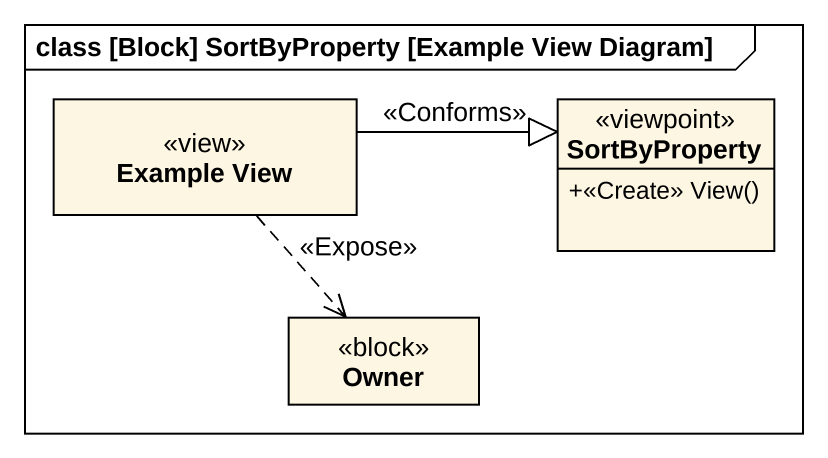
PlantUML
@startuml
mainframe class [Block] SortByProperty [Example View Diagram]
hide circle
hide empty members
skinparam classAttributeIconSize 0
class "Example View" as Example_View <<view>>
class SortByProperty <<viewpoint>> {
  +<<Create>> View()
}
class Owner <<block>>
Example_View -right-|> SortByProperty : <<Conforms>>
Example_View ..> Owner : <<Expose>>
@enduml
